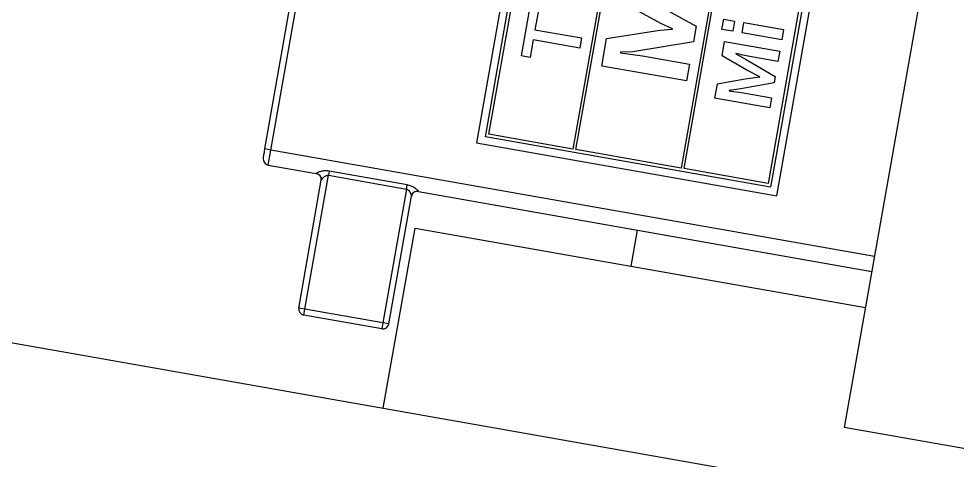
# Model space of a CAD drawing. Header units: millimetres. Extents: x 15 to 2378, y 5 to 1787.
# Drawn here: x 2125.19 to 2155.97, y 1041.76 to 1056.24 of the extents above; entities that cross this region are included whole.
import ezdxf

# ---------------------------------------------------------------- set-up
doc = ezdxf.new("R2010")
doc.units = ezdxf.units.MM

msp = doc.modelspace()

# ---------------------------------------------------------------- linework, layer by layer
at = {"color": 7, "linetype": 'Continuous', "lineweight": 25}
for p, q in [((2163.38, 1105.861), (2152.266, 1042.833)), ((2143.503, 1070.881), (2140.204, 1052.17)), ((2140.494, 1052.372), (2143.706, 1070.591)), ((2140.61, 1052.453), (2143.787, 1070.475)), ((2146.545, 1069.989), (2143.367, 1051.967)), ((2143.466, 1051.95), (2146.643, 1069.972)), ((2150.09, 1069.364), (2146.912, 1051.342)), ((2147.011, 1051.325), (2150.189, 1069.347)), ((2153.062, 1068.942), (2149.849, 1050.723)), ((2150.052, 1050.433), (2153.352, 1069.144)), ((2152.946, 1068.861), (2149.768, 1050.839)), ((2133.264, 1051.972), (2135.673, 1065.634)), ((2133.461, 1051.937), (2135.87, 1065.599)), ((2146.25, 1056.089), (2144.705, 1056.944)), ((2145.63, 1056.983), (2147.407, 1056.001)), ((2141.68, 1055.022), (2141.942, 1056.513)), ((2142.223, 1056.464), (2142.12, 1055.884)), ((2146.632, 1055.908), (2146.25, 1056.089)), ((2147.407, 1056.001), (2147.317, 1055.491)), ((2148.252, 1055.895), (2148.31, 1056.226)), ((2148.31, 1056.226), (2148.667, 1056.163)), ((2148.667, 1056.163), (2148.608, 1055.832)), ((2148.915, 1055.786), (2148.974, 1056.117)), ((2148.974, 1056.117), (2150.273, 1055.888)), ((2142.12, 1055.884), (2143.649, 1055.615)), ((2144.466, 1055.593), (2146.215, 1055.868)), ((2146.215, 1055.868), (2146.63, 1055.897)), ((2146.63, 1055.897), (2146.632, 1055.908)), ((2148.608, 1055.832), (2148.252, 1055.895)), ((2150.214, 1055.557), (2148.915, 1055.786)), ((2150.273, 1055.888), (2150.214, 1055.557)), ((2142.062, 1055.553), (2141.96, 1054.973)), ((2143.59, 1055.284), (2142.062, 1055.553)), ((2143.649, 1055.615), (2143.59, 1055.284)), ((2144.308, 1054.693), (2144.466, 1055.593)), ((2147.317, 1055.491), (2145.329, 1055.161)), ((2148.256, 1055.028), (2148.339, 1055.494)), ((2148.339, 1055.494), (2150.147, 1055.175)), ((2144.925, 1055.143), (2144.922, 1055.126)), ((2144.922, 1055.126), (2145.648, 1055.023)), ((2145.329, 1055.161), (2144.925, 1055.143)), ((2149.066, 1054.562), (2148.256, 1055.028)), ((2148.707, 1055.104), (2148.705, 1055.092)), ((2148.705, 1055.092), (2149.046, 1054.909)), ((2150.147, 1055.175), (2150.089, 1054.844)), ((2141.96, 1054.973), (2141.68, 1055.022)), ((2145.648, 1055.023), (2147.187, 1054.752)), ((2147.187, 1054.752), (2147.09, 1054.202)), ((2149.046, 1054.909), (2150.002, 1054.353)), ((2150.089, 1054.844), (2149.172, 1055.006)), ((2147.09, 1054.202), (2144.308, 1054.693)), ((2149.499, 1054.334), (2149.066, 1054.562)), ((2149.009, 1054.259), (2148.092, 1054.098)), ((2149.964, 1054.138), (2148.876, 1053.943)), ((2149.497, 1054.325), (2149.009, 1054.259)), ((2149.497, 1054.325), (2149.499, 1054.334)), ((2150.002, 1054.353), (2149.964, 1054.138)), ((2148.092, 1054.098), (2148.011, 1053.635)), ((2148.493, 1053.887), (2148.491, 1053.875)), ((2148.491, 1053.875), (2148.96, 1053.809)), ((2148.876, 1053.943), (2148.493, 1053.887)), ((2148.96, 1053.809), (2149.878, 1053.647)), ((2149.819, 1053.316), (2148.011, 1053.635)), ((2149.878, 1053.647), (2149.819, 1053.316)), ((2149.849, 1050.723), (2140.494, 1052.372)), ((2143.367, 1051.967), (2140.61, 1052.453)), ((2133.461, 1051.937), (2133.264, 1051.972)), ((2140.204, 1052.17), (2150.052, 1050.433)), ((2133.374, 1051.445), (2133.461, 1051.937)), ((2153.256, 1048.447), (2133.461, 1051.937)), ((2146.912, 1051.342), (2143.466, 1051.95)), ((2133.374, 1051.445), (2134.95, 1051.167)), ((2134.571, 1046.715), (2135.346, 1051.107)), ((2134.951, 1051.172), (2134.95, 1051.167)), ((2135.37, 1051.245), (2135.346, 1051.107)), ((2135.346, 1051.107), (2137.906, 1050.656)), ((2137.931, 1050.794), (2135.37, 1051.245)), ((2149.768, 1050.839), (2147.011, 1051.325)), ((2134.374, 1046.75), (2135.114, 1050.942)), ((2137.906, 1050.656), (2137.931, 1050.794)), ((2137.906, 1050.656), (2137.132, 1046.263)), ((2137.329, 1046.229), (2138.068, 1050.421)), ((2138.299, 1050.576), (2138.299, 1050.581)), ((2138.299, 1050.576), (2153.169, 1047.954)), ((2137.147, 1043.468), (2138.189, 1049.377)), ((2138.189, 1049.377), (2152.961, 1046.772)), ((2145.279, 1048.127), (2145.488, 1049.309)), ((2112.784, 1047.764), (2140.809, 1042.823)), ((2134.571, 1046.715), (2134.374, 1046.75)), ((2134.537, 1046.518), (2134.571, 1046.715)), ((2137.097, 1046.066), (2134.537, 1046.518)), ((2137.132, 1046.263), (2134.571, 1046.715)), ((2137.132, 1046.263), (2137.097, 1046.066)), ((2137.329, 1046.229), (2137.132, 1046.263)), ((2140.809, 1042.823), (2151.919, 1040.864)), ((2165.069, 1040.576), (2152.266, 1042.833))]:
    msp.add_line(p, q, dxfattribs=at)
for centre, radius, start, end in [((2134.915, 1050.97), 0.2, 350, 80), ((2138.264, 1050.379), 0.2, 80, 170), ((2138.264, 1050.386), 0.199, 79.7062, 169.7031), ((2134.571, 1046.715), 0.2, 170, 260), ((2137.132, 1046.263), 0.2, 260, 350)]:
    msp.add_arc(centre, radius, start, end, dxfattribs=at)
for points, knots in [([(2149.172, 1055.006), (2149.094, 1055.02), (2148.939, 1055.05), (2148.784, 1055.086), (2148.707, 1055.104)], [0, 0, 0, 0, 0.499994, 1, 1, 1, 1]), ([(2133.212, 1051.676), (2133.213, 1051.68), (2133.214, 1051.686), (2133.22, 1051.723), (2133.227, 1051.761), (2133.235, 1051.808), (2133.248, 1051.877), (2133.258, 1051.934), (2133.264, 1051.972)], [0, 0, 0, 0, 0.239444, 0.36822, 0.499999, 0.628777, 0.760556, 1, 1, 1, 1]), ([(2135.37, 1051.245), (2135.323, 1051.25), (2135.229, 1051.259), (2135.098, 1051.234), (2135.008, 1051.205), (2134.96, 1051.183), (2134.954, 1051.175), (2134.951, 1051.172)], [0, 0, 0, 0, 0.25027, 0.500081, 0.749139, 0.879484, 1, 1, 1, 1]), ([(2134.951, 1051.172), (2134.975, 1051.165), (2135.013, 1051.154), (2135.054, 1051.122), (2135.081, 1051.091), (2135.101, 1051.055), (2135.118, 1051.005), (2135.115, 1050.967), (2135.114, 1050.942)], [0, 0, 0, 0, 0.239457, 0.368361, 0.5, 0.631639, 0.760543, 1, 1, 1, 1]), ([(2135.114, 1050.942), (2135.115, 1050.947), (2135.119, 1050.957), (2135.143, 1050.989), (2135.186, 1051.036), (2135.243, 1051.083), (2135.294, 1051.105), (2135.325, 1051.109), (2135.339, 1051.108), (2135.346, 1051.107)], [0, 0, 0, 0, 0.11626, 0.24988, 0.499381, 0.748789, 0.887635, 0.946336, 1, 1, 1, 1]), ([(2138.299, 1050.581), (2138.298, 1050.586), (2138.295, 1050.595), (2138.257, 1050.632), (2138.182, 1050.69), (2138.067, 1050.758), (2137.976, 1050.782), (2137.931, 1050.794)], [0, 0, 0, 0, 0.120362, 0.250475, 0.500074, 0.75003, 1, 1, 1, 1]), ([(2137.906, 1050.656), (2137.913, 1050.654), (2137.927, 1050.651), (2137.955, 1050.635), (2137.995, 1050.598), (2138.032, 1050.534), (2138.057, 1050.475), (2138.068, 1050.437), (2138.068, 1050.426), (2138.068, 1050.421)], [0, 0, 0, 0, 0.053598, 0.112202, 0.250741, 0.500446, 0.749715, 0.883589, 1, 1, 1, 1])]:
    msp.add_open_spline(points, degree=3, knots=knots, dxfattribs=at)
msp.add_open_spline([(2133.212, 1051.676), (2133.211, 1051.65), (2133.207, 1051.597), (2133.242, 1051.524), (2133.299, 1051.467), (2133.349, 1051.452), (2133.374, 1051.445)], degree=3, dxfattribs=at)

doc.saveas('drawing.dxf')
